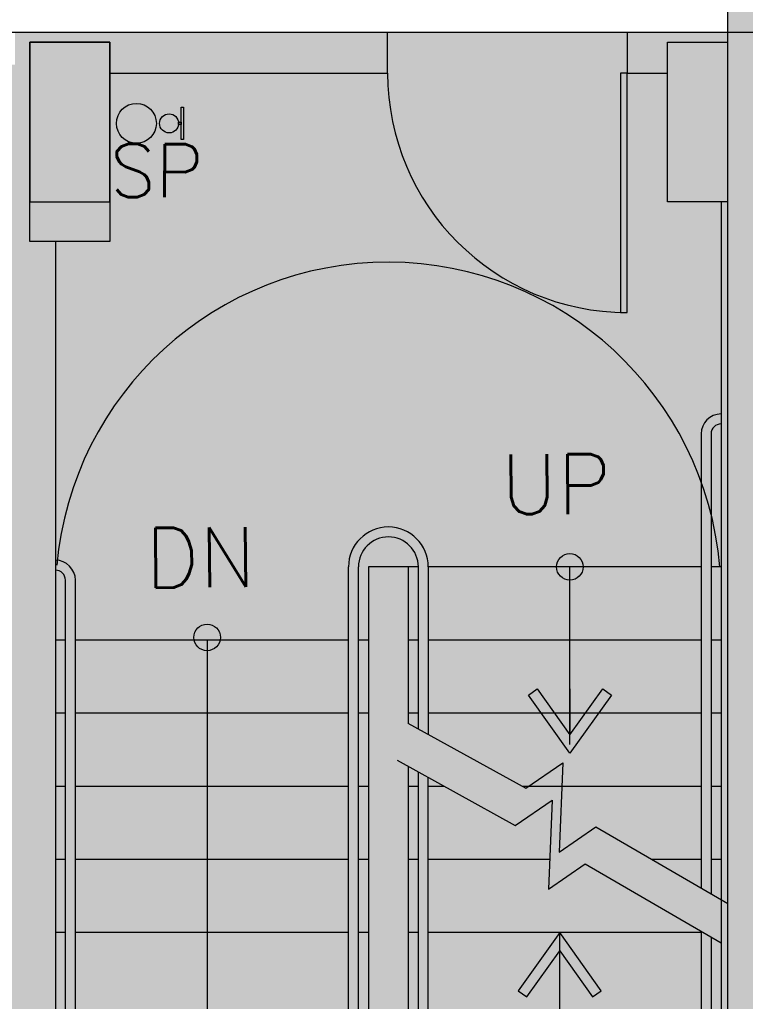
# Model space of a CAD drawing. Header units: inches. Extents: x 29752 to 32426, y -178 to 5722.
# Drawn here: x 30565.6 to 30674.6, y 4887.5 to 5035.2 of the extents above; entities that cross this region are included whole.
import ezdxf

# ---------------------------------------------------------------- set-up
doc = ezdxf.new("R2010")
doc.units = ezdxf.units.IN
doc.header["$MEASUREMENT"] = 0
for name, color, linetype, lineweight in [('1900 Duke Street_2nd Flr_LINKED_dwg', 8, 'Continuous', 9), ('A-DETL-GENF', 92, 'Continuous', 9), ('A-DETL-THIN', 151, 'Continuous', 9), ('A-WALL-PATT', 111, 'Continuous', 13), ('AE-COLUMN', 7, 'Continuous', 9), ('AE-DOORS', 7, 'Continuous', 9), ('AE-FIXTURE', 7, 'Continuous', 9), ('AE-STAIRS', 7, 'Continuous', 9), ('AE-WALLS-PATT', 7, 'Continuous', 9), ('AE-WALLS-TENANT', 7, 'Continuous', 9), ('I-WALL', 2, 'Continuous', 13)]:
    doc.layers.add(name, color=color, linetype=linetype, lineweight=lineweight)
doc.styles.add('romans', font='romans__.ttf', dxfattribs={"height": 9})
doc.styles.add('romans_2', font='romans__.ttf', dxfattribs={"height": 8})

# ---------------------------------------------------------------- blocks, each defined once
blk = doc.blocks.new('1900 Duke Street_2nd Flr_LINKED_dwg_X-CORE$0$DRMX-6424985-FIRST FLOOR')
at = {"layer": 'AE-DOORS', "flags": 128}
blk.add_lwpolyline([(1558.31, 648.31), (1557.31, 648.31), (1557.31, 612.31), (1558.31, 612.31)], close=True, dxfattribs=at)
blk = doc.blocks.new('1900 Duke Street_2nd Flr_LINKED_dwg_X-CORE$0$AHEAD-6424981-FIRST FLOOR')
at = {"layer": 'AE-STAIRS', "flags": 128}
blk.add_lwpolyline([(0, 1.075), (0, 0.306), (0.548, 1.075), (0.693, 0.972), (0, 0), (-0.693, 0.972), (-0.548, 1.075), (0, 0.306)], dxfattribs=at)
blk = doc.blocks.new('1900 Duke Street_2nd Flr_LINKED_dwg_X-CORE$0$AHEAD-6424982-FIRST FLOOR')
at = {"layer": 'AE-STAIRS', "flags": 128}
blk.add_lwpolyline([(0, 1.075), (0, 0.306), (0.548, 1.075), (0.693, 0.972), (0, 0), (-0.693, 0.972), (-0.548, 1.075), (0, 0.306)], dxfattribs=at)
blk = doc.blocks.new('1900 Duke Street_2nd Flr_LINKED_dwg-5565117-FIRST FLOOR')
at = {"layer": 'AE-COLUMN'}
for points in [[(1468.56, 628.97), (1480.56, 628.97), (1480.56, 652.97), (1468.56, 652.97), (1468.56, 637.31)], [(1572.46, 628.97), (1573.44, 628.97), (1573.44, 652.97), (1564.38, 652.93), (1564.38, 628.97), (1572.44, 628.97)], [(1468.56, 622.97), (1480.56, 622.97), (1480.56, 628.97), (1468.56, 628.97)]]:
    blk.add_hatch(color=256, dxfattribs=at).paths.add_polyline_path(points, flags=0)
at = {"layer": 'AE-WALLS-PATT'}
h = blk.add_hatch(color=256, dxfattribs=at)
h.paths.add_polyline_path([(1466.31, 407.39), (1468.56, 407.39), (1468.56, 409.27), (1466.31, 409.27), (1466.31, 408.97)], flags=0)
h.paths.add_polyline_path([(1466.31, 414.27), (1468.56, 414.27), (1468.56, 432.97), (1472.44, 432.97), (1472.44, 622.97), (1468.56, 622.97), (1468.56, 652.97), (1480.56, 652.97), (1480.56, 648.31), (1522.31, 648.31), (1522.31, 654.44), (1466.31, 654.44), (1466.31, 427.28)], flags=0)
h = blk.add_hatch(color=256, dxfattribs=at)
h.paths.add_polyline_path([(1480.56, 407.39), (1578.56, 407.39), (1578.56, 409.27), (1576.38, 409.27), (1576.38, 408.97), (1564.38, 408.97), (1564.38, 409.27), (1480.56, 409.27), (1480.56, 408.97)], flags=0)
h.paths.add_polyline_path([(1578.44, 414.27), (1578.56, 414.27), (1578.56, 648.81), (1578.44, 648.81), (1578.44, 427.28)], flags=0)
h.paths.add_polyline_path([(1572.44, 432.97), (1573.44, 432.97), (1573.44, 628.97), (1572.46, 628.97), (1572.44, 477.03)], flags=0)
h.paths.add_polyline_path([(1564.38, 648.31), (1564.38, 652.97), (1573.44, 652.97), (1573.44, 654.44), (1558.31, 654.44), (1558.31, 648.31)], flags=0)
h.paths.add_polyline_path([(1578.44, 652.56), (1578.56, 652.56), (1578.56, 654.44), (1578.44, 654.42), (1578.44, 652.97)], flags=0)
at = {"layer": 'AE-COLUMN'}
blk.add_line((1564.38, 652.97), (1573.44, 652.97), dxfattribs=at)
at = {"layer": 'AE-COLUMN', "flags": 128}
for points in [[(1468.56, 628.97), (1480.56, 628.97), (1480.56, 652.97), (1468.56, 652.97), (1468.56, 628.97), (1480.56, 628.97), (1480.56, 652.97), (1468.56, 652.97)], [(1468.56, 652.97), (1480.56, 652.97), (1480.56, 622.97), (1468.56, 622.97), (1468.56, 652.97), (1480.56, 652.97), (1480.56, 622.97), (1468.56, 622.97), (1468.56, 652.97), (1480.56, 652.97), (1480.56, 622.97), (1468.56, 622.97)]]:
    blk.add_lwpolyline(points, close=True, dxfattribs=at)
for points in [[(1573.44, 628.97), (1564.38, 628.97), (1564.38, 652.97), (1573.44, 652.97)], [(1573.44, 628.97), (1564.38, 628.97), (1564.38, 652.97), (1573.44, 652.97)], [(1573.44, 628.97), (1564.38, 628.97), (1564.38, 652.97), (1573.44, 652.97)], [(1573.44, 628.97), (1564.38, 628.97), (1564.38, 652.97), (1573.44, 652.97)], [(1573.44, 628.97), (1564.38, 628.97), (1564.38, 652.97)]]:
    blk.add_lwpolyline(points, dxfattribs=at)
at = {"layer": 'AE-DOORS'}
blk.add_arc((1558.31, 648.31), 36, 180, 270, dxfattribs=at)
at = {"layer": 'AE-FIXTURE', "flags": 128}
for points in [[(1491.64, 638.32), (1491.27, 638.32), (1491.27, 643.18), (1491.64, 643.18)], [(1491.27, 640.59), (1490.9, 640.59), (1490.9, 640.91), (1491.27, 640.91)]]:
    blk.add_lwpolyline(points, close=True, dxfattribs=at)
at = {"layer": 'AE-FIXTURE'}
for centre, radius in [((1484.56, 640.75), 3), ((1489.47, 640.75), 1.43)]:
    blk.add_circle(centre, radius, dxfattribs=at)
at = {"layer": 'AE-STAIRS'}
for p, q in [((1569.43, 594.06), (1569.43, 525.76)), ((1570.93, 594.06), (1570.93, 524.88)), ((1549.7, 547.36), (1549.7, 574.06)), ((1572.43, 574.06), (1570.93, 574.06)), ((1473.9, 444.25), (1473.9, 572.06)), ((1475.4, 444.25), (1475.4, 572.06)), ((1473.89, 563.06), (1472.42, 563.06)), ((1516.43, 563.06), (1475.39, 563.06)), ((1495.21, 563.06), (1495.21, 452.32)), ((1519.43, 563.06), (1517.93, 563.06)), ((1526.93, 563.06), (1525.43, 563.06)), ((1569.43, 563.06), (1528.43, 563.06)), ((1572.43, 563.06), (1570.93, 563.06)), ((1473.89, 552.06), (1472.43, 552.06)), ((1516.43, 552.06), (1475.39, 552.06)), ((1519.43, 552.06), (1517.93, 552.06)), ((1526.93, 552.06), (1525.43, 552.06)), ((1569.43, 552.06), (1528.43, 552.06)), ((1572.43, 552.06), (1570.93, 552.06)), ((1473.89, 541.06), (1472.43, 541.06)), ((1516.43, 541.06), (1475.39, 541.06)), ((1519.43, 541.06), (1517.93, 541.06)), ((1526.93, 541.06), (1525.43, 541.06)), ((1530.86, 541.06), (1528.43, 541.06)), ((1569.43, 541.06), (1542.6, 541.06)), ((1572.43, 541.06), (1570.93, 541.06)), ((1473.9, 530.06), (1472.43, 530.06)), ((1516.43, 530.06), (1475.4, 530.06)), ((1519.43, 530.06), (1517.93, 530.06)), ((1526.93, 530.06), (1525.43, 530.06)), ((1546.67, 530.06), (1528.43, 530.06)), ((1543.5, 530.06), (1542.6, 530.06)), ((1569.43, 530.06), (1562.05, 530.06)), ((1572.43, 530.06), (1570.93, 530.06)), ((1473.9, 519.06), (1472.42, 519.06)), ((1516.43, 519.06), (1475.4, 519.06)), ((1519.43, 519.06), (1517.93, 519.06)), ((1526.93, 519.06), (1525.43, 519.06)), ((1569.43, 519.06), (1528.43, 519.06)), ((1569.43, 519.28), (1569.43, 455.06)), ((1570.93, 518.41), (1570.93, 455.06))]:
    blk.add_line(p, q, dxfattribs=at)
at = {"layer": 'AE-STAIRS', "flags": 128}
for points in [[(1475.4, 464.06), (1516.43, 464.06), (1516.43, 574.06)], [(1519.43, 574.06), (1519.43, 464.06), (1517.93, 464.06), (1517.93, 574.06)], [(1525.43, 550.54), (1525.43, 574.06), (1519.43, 574.06)], [(1526.93, 549.71), (1526.93, 574.06), (1525.43, 574.06)], [(1569.43, 574.06), (1528.43, 574.06), (1528.43, 548.88)], [(1525.36, 550.58), (1543.1, 540.79), (1548.63, 544.59), (1548.08, 531.18), (1553.61, 534.99), (1573.44, 523.42)], [(1523.76, 544.98), (1541.5, 535.19), (1547.03, 539), (1546.48, 525.59), (1552.01, 529.39), (1572.44, 517.53)], [(1519.44, 464.06), (1525.43, 464.06), (1525.43, 544.06)], [(1525.43, 464.06), (1526.93, 464.06), (1526.93, 543.23)], [(1569.43, 464.06), (1528.43, 464.06), (1528.43, 542.4)], [(1495.14, 452.32), (1548.18, 452.32), (1548.18, 519.06)]]:
    blk.add_lwpolyline(points, dxfattribs=at)
at = {"layer": 'AE-STAIRS'}
for centre in [(1549.7, 574.06), (1495.18, 563.46)]:
    blk.add_circle(centre, 2, dxfattribs=at)
for centre, radius, start, end in [((1522.4, 569.88), 50, 4.7933, 174.9185), ((1572.43, 594.06), 3, 90, 180), ((1572.43, 594.06), 1.5, 90, 180), ((1522.43, 574.06), 6, 0, 180), ((1522.43, 574.06), 4.5, 0, 180), ((1472.39, 572.06), 3, 0, 90), ((1472.39, 572.06), 1.5, 0, 90)]:
    blk.add_arc(centre, radius, start, end, dxfattribs=at)
at = {"layer": 'AE-WALLS-TENANT'}
for p, q in [((1572.46, 628.95), (1572.46, 432.95)), ((1472.44, 432.95), (1472.44, 622.97))]:
    blk.add_line(p, q, dxfattribs=at)
at = {"layer": 'AE-WALLS-TENANT', "flags": 128}
for points in [[(1480.56, 648.31), (1522.31, 648.31), (1522.31, 654.44), (1463.38, 654.44)], [(1573.44, 654.44), (1558.31, 654.44), (1558.31, 648.31), (1564.38, 648.31)]]:
    blk.add_lwpolyline(points, dxfattribs=at)
blk.add_blockref('1900 Duke Street_2nd Flr_LINKED_dwg_X-CORE$0$DRMX-6424985-FIRST FLOOR', (0, 0))
at = {"xscale": 9, "yscale": 9, "zscale": 9}
blk.add_blockref('1900 Duke Street_2nd Flr_LINKED_dwg_X-CORE$0$AHEAD-6424982-FIRST FLOOR', (1549.7, 546.04), dxfattribs=at)
at = {"extrusion": (0, 0, -1), "xscale": 9, "yscale": 9, "zscale": -9, "rotation": 180}
blk.add_blockref('1900 Duke Street_2nd Flr_LINKED_dwg_X-CORE$0$AHEAD-6424981-FIRST FLOOR', (-1548.18, 519.06), dxfattribs=at)
at = {"layer": 'AE-FIXTURE', "insert": (1480.61, 637.68), "char_height": 8, "width": 19.0165, "attachment_point": 1, "rotation": 359.6912, "line_spacing_factor": 0.983083, "style": 'romans_2'}
blk.add_mtext('SP', dxfattribs=at)
at = {"layer": 'AE-STAIRS', "char_height": 9, "width": 22.4905, "attachment_point": 1, "line_spacing_factor": 0.983083, "style": 'romans'}
for s, insert, rotation in [('UP', (1539.31, 590.94), 0.388), ('DN', (1485.87, 579.91), 0.518)]:
    blk.add_mtext(s, dxfattribs=dict(at, insert=insert, rotation=rotation))

msp = doc.modelspace()

# ---------------------------------------------------------------- hatches: boundary and pattern name
at = {"layer": 'A-DETL-GENF'}
h = msp.add_hatch(color=254, dxfattribs=at)
h.paths.add_polyline_path([(30090.49, 4787.2), (30090.49, 4787.77), (30102.36, 4787.78), (30102.36, 4788.08), (30101.11, 4788.08), (30101.11, 4793.08), (30102.36, 4793.08), (30102.36, 4799.77), (30181.36, 4799.8), (30181.36, 4907.12), (30090.49, 4907.12), (30090.49, 4911.12), (30181.36, 4911.12), (30181.36, 5019.77), (30184.86, 5019.77), (30184.86, 4799.8), (30188.24, 4799.8), (30188.24, 5019.77), (30190.11, 5019.77), (30190.11, 5028.27), (30154.11, 5028.27), (30154.11, 5024.87), (30102.36, 5024.87), (30102.36, 5023.25), (30154.11, 5023.25), (30154.11, 5019.75), (30090.49, 5019.77), (30090.49, 5028.27), (30085.49, 5028.27), (30085.49, 4991.45), (30083.49, 4991.45), (30083.49, 4990.75), (30076.36, 4990.75), (30076.36, 4948.75), (30083.49, 4948.75), (30083.49, 4942.95), (30085.49, 4942.95), (30085.49, 4871.2), (30084.49, 4871.2), (30084.49, 4870.75), (30076.36, 4870.75), (30076.36, 4828.75), (30084.49, 4828.75), (30084.49, 4823.2), (30085.49, 4823.2), (30085.49, 4799.77), (30082.86, 4799.77), (30082.86, 4823.87), (30081.24, 4823.87), (30081.24, 4799.77), (30078.36, 4799.77), (30078.36, 4787.77), (30085.49, 4787.76), (30085.49, 4787.2)], flags=0)
h.paths.add_polyline_path([(29930.86, 4791.08), (29930.86, 4796.25), (29872.37, 4796.25), (29872.37, 4791.09)], flags=0)
h.paths.add_polyline_path([(30627.85, 4793.08), (30662.93, 4793.08), (30662.93, 4811.78), (30670.99, 4811.78), (30670.99, 5007.78), (30662.93, 5007.78), (30662.93, 5027.12), (30656.86, 5027.12), (30656.86, 5033.25), (30620.86, 5033.25), (30620.86, 5027.12), (30579.11, 5027.12), (30579.11, 5001.78), (30570.99, 5001.78), (30570.99, 4811.78), (30579.11, 4811.78), (30579.11, 4793.08), (30601.79, 4793.08)], flags=0)
h.paths.add_polyline_path([(30549.69, 4793.08), (30564.86, 4793.08), (30564.86, 5028.37), (30521.11, 5028.37), (30521.11, 5012), (30548.24, 5012), (30548.24, 4793.08)], flags=0)
h.paths.add_polyline_path([(30445.49, 4793.08), (30479.74, 4793.08), (30479.74, 4801.87), (30483.49, 4801.87), (30483.49, 4793.08), (30543.99, 4793.08), (30543.99, 4855.87), (30483.49, 4855.84), (30483.49, 4837.87), (30479.74, 4837.87), (30479.74, 4866.75), (30483.49, 4866.75), (30483.49, 4860.75), (30543.99, 4860.75), (30543.99, 4896.75), (30483.49, 4896.75), (30483.49, 4890.75), (30479.74, 4890.75), (30479.74, 4901.62), (30543.99, 4901.62), (30543.99, 5005.87), (30415.36, 5005.87), (30415.36, 5016.37), (30396.49, 5016.37), (30396.49, 5021.25), (30360.49, 5021.25), (30360.49, 5016.37), (30356.49, 5016.37), (30356.49, 4923.4), (30420.24, 4923.4), (30420.24, 4863.56), (30416.49, 4863.56), (30416.49, 4871.4), (30356.49, 4871.4), (30356.49, 4833.59), (30416.49, 4833.59), (30416.49, 4839.56), (30420.24, 4839.56), (30420.24, 4824.12), (30416.49, 4824.12), (30416.49, 4830.09), (30356.49, 4830.09), (30356.49, 4793.08), (30416.49, 4793.08), (30416.49, 4800.12), (30420.24, 4800.12), (30420.24, 4793.08)], flags=0)
h.paths.add_polyline_path([(30342.99, 4793.08), (30351.61, 4793.08), (30351.61, 4896.75), (30342.99, 4896.75), (30342.99, 4806.09)], flags=0)
h.paths.add_polyline_path([(30328.26, 4793.08), (30338.11, 4793.08), (30338.11, 4855.87), (30277.61, 4855.84), (30277.61, 4837.87), (30273.86, 4837.87), (30273.86, 4866.75), (30277.61, 4866.75), (30277.61, 4860.75), (30338.11, 4860.75), (30338.11, 4896.75), (30277.61, 4896.75), (30277.61, 4890.75), (30273.86, 4890.75), (30273.86, 4901.62), (30351.61, 4901.62), (30351.61, 5016.37), (30347.61, 5016.37), (30347.61, 5021.25), (30311.61, 5021.25), (30311.61, 5016.37), (30292.61, 5016.37), (30292.61, 4983.12), (30192.36, 4983.12), (30192.36, 4886.87), (30220.78, 4886.87), (30220.78, 4883.12), (30192.36, 4883.12), (30192.36, 4851.33), (30211.11, 4851.33), (30211.11, 4847.58), (30192.36, 4847.58), (30192.36, 4793.08), (30273.86, 4793.08), (30273.86, 4801.87), (30277.61, 4801.87), (30277.61, 4793.08), (30315.24, 4793.08)], flags=0)
h.paths.add_polyline_path([(30108.36, 4793.08), (30166.11, 4793.08), (30166.11, 4796.23), (30108.36, 4796.23)], flags=0)
h.paths.add_polyline_path([(29872.37, 4799.75), (29948.61, 4799.77), (29948.61, 4828.75), (29951.49, 4828.75), (29951.49, 4870.75), (29948.61, 4870.75), (29948.61, 4917.77), (29872.37, 4917.77), (29872.37, 4799.77)], flags=0)
h.paths.add_polyline_path([(30081.24, 4875.62), (30082.86, 4875.62), (30082.86, 4943.87), (30081.24, 4943.87)], flags=0)
h.paths.add_polyline_path([(30389.06, 4881.15), (30416.49, 4881.15), (30416.49, 4917.9), (30356.49, 4917.9), (30356.49, 4881.15)], flags=0)
h.paths.add_polyline_path([(29878.39, 4921.25), (29930.86, 4921.25), (29930.86, 4929.77), (29950.24, 4929.77), (29950.24, 5027.14), (29872.37, 5027.14), (29872.39, 4929.77), (29878.39, 4929.77)], flags=0)
h.paths.add_polyline_path([(30360.49, 4980.37), (30360.49, 4987.37), (30362.24, 4987.37), (30362.24, 4980.42), (30361.36, 4980.38)], flags=0)
h.paths.add_polyline_path([(30347.61, 4980.37), (30345.86, 4980.42), (30345.86, 4987.37), (30347.61, 4987.37), (30347.61, 4980.38)], flags=0)
h.paths.add_polyline_path([(30195.61, 4989.12), (30195.61, 5027.12), (30192.36, 5027.12), (30192.36, 4989.12), (30192.5, 4989.12)], flags=0)
h.paths.add_polyline_path([(30228.31, 4989.12), (30287.74, 4989.12), (30287.74, 5027.12), (30264.31, 5027.12), (30264.31, 5033.25), (30228.31, 5033.25), (30228.31, 5027.12), (30199.74, 5027.12), (30199.74, 4989.12)], flags=0)
h.paths.add_polyline_path([(30082.86, 4995.62), (30082.86, 5019.77), (30081.24, 5019.77), (30081.24, 4995.62)], flags=0)
h.paths.add_polyline_path([(30430.35, 5012), (30451.36, 5012), (30451.36, 5028.37), (30425.11, 5028.37), (30425.11, 5012)], flags=0)
h.paths.add_polyline_path([(30677.11, 5027.62), (30677.09, 5031.37), (30676.99, 5031.37), (30676.99, 5027.62), (30677.05, 5027.62)], flags=0)
at = {"layer": 'A-WALL-PATT', "lineweight": 9}
h = msp.add_hatch(color=7, dxfattribs=at)
h.paths.add_polyline_path([(30676.52, 4793.08), (30676.99, 4793.08), (30676.99, 5049.64), (30671.99, 5049.64), (30671.99, 4793.08), (30674.93, 4793.08)], flags=0)
h.paths.add_polyline_path([(30676.99, 5089.64), (30676.99, 5093.14), (30671.99, 5093.14), (30671.99, 5089.64)], flags=0)

# ---------------------------------------------------------------- linework, layer by layer
at = {"layer": 'A-DETL-THIN'}
msp.add_line((30677.11, 5033.25), (30516.24, 5033.25), dxfattribs=at)
at = {"layer": 'I-WALL', "color": 8, "lineweight": 20}
msp.add_line((30671.99, 4793.08), (30671.99, 5049.64), dxfattribs=at)

# ---------------------------------------------------------------- block references
at = {"layer": '1900 Duke Street_2nd Flr_LINKED_dwg', "color": 7}
msp.add_blockref('1900 Duke Street_2nd Flr_LINKED_dwg-5565117-FIRST FLOOR', (29098.55, 4378.81), dxfattribs=at)

doc.saveas('drawing.dxf')
